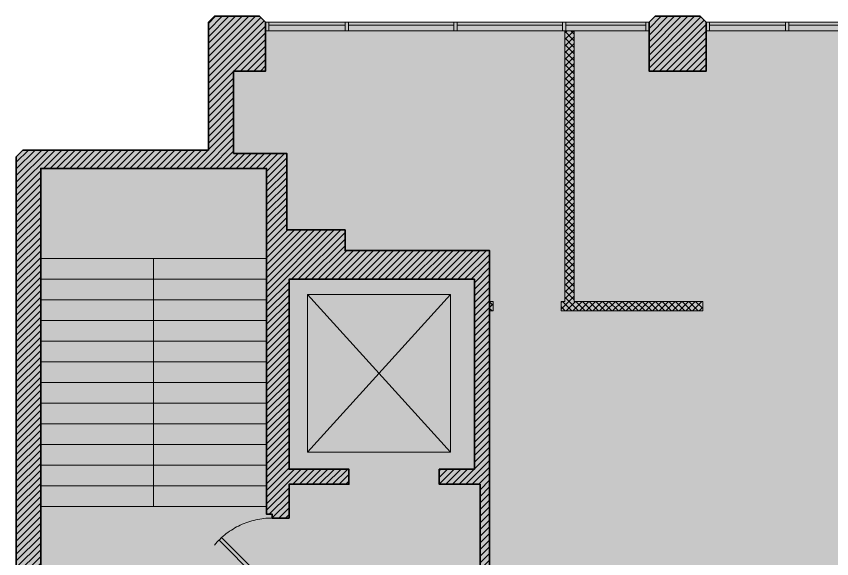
# Model space of a CAD drawing. Header units: inches. Extents: x 2034 to 5296, y 527 to 1995.
# Drawn here: x 4434.4 to 4867.8, y 1706.8 to 1995.4 of the extents above; entities that cross this region are included whole.
import ezdxf

# ---------------------------------------------------------------- set-up
doc = ezdxf.new("R2010")
doc.units = ezdxf.units.IN
doc.header["$LTSCALE"] = 5
doc.header["$MEASUREMENT"] = 0
doc.linetypes.add('HIDDEN', pattern=[0.375, 0.25, -0.125])
doc.layers.get('0').update_dxf_attribs({"linetype": 'CONTINUOUS', "lineweight": 5})
for name, color, linetype, lineweight in [('Drywalls', 7, 'CONTINUOUS', 20), ('Framing', 142, 'CONTINUOUS', 13), ('Hatches', 8, 'CONTINUOUS', 5), ('Projections', 157, 'HIDDEN', 5), ('Viewed', 156, 'CONTINUOUS', 9), ('Walls', 7, 'CONTINUOUS', 35)]:
    doc.layers.add(name, color=color, linetype=linetype, lineweight=lineweight)
doc.layers.add('Zones', color=7, linetype='CONTINUOUS', lineweight=5, true_color=0xe3e3e3, transparency=0.7)
pattern_1 = [(45, (2400, 2e-13), (-1.767767, 1.767767), [])]
pattern_2 = [(45, (2400, 2e-13), (-1.767767, 1.767767), []), (135, (2400, 2e-13), (-1.767767, -1.767767), [])]

# ---------------------------------------------------------------- blocks, each defined once
blk = doc.blocks.new('DR1H45')
at = {"color": 0, "linetype": 'ByBlock', "lineweight": -2}
for p, q in [((-0.5, 0), (0.207, 0.707)), ((-0.465, -0.035), (0.242, 0.672)), ((0.207, 0.707), (0.242, 0.672)), ((-0.5, 0), (-0.465, -0.035))]:
    blk.add_line(p, q, dxfattribs=at)
at = {"layer": 'Projections'}
blk.add_arc((-0.5, 0), 1, 0, 50.1944, dxfattribs=at)

msp = doc.modelspace()

# ---------------------------------------------------------------- hatches: boundary and pattern name
at = {"layer": 'Hatches'}
h = msp.add_hatch(dxfattribs=at)
h.set_pattern_fill('ANSI31', color=256, scale=20, style=0)
h.set_pattern_definition(pattern_1)
h.paths.add_polyline_path([(4451.443411, 776.975537), (4451.443411, 847.100537), (4469.76143, 847.100537), (4469.76143, 872.964498), (4579.443411, 872.964498), (4579.443411, 1026.714498), (4609.943411, 1026.714498), (4609.943411, 1031.714498), (4579.443411, 1031.714498), (4579.443411, 1068.964498), (4570.443411, 1068.964498), (4570.443411, 1066.964498), (4567.443411, 1066.964498), (4567.443411, 886.214498), (4447.443411, 886.214498), (4447.443411, 1117.214498), (4567.443411, 1117.214498), (4567.443411, 1110.964498), (4570.443411, 1110.964498), (4570.443411, 1108.964498), (4579.443411, 1108.964498), (4579.443411, 1126.464498), (4540.443411, 1126.464498), (4540.443411, 1152.964498), (4532.443411, 1152.964498), (4532.443411, 1128.964498), (4448.443411, 1128.964498), (4448.443411, 1323.464498), (4532.443411, 1323.464498), (4532.443411, 1303.964498), (4540.443411, 1303.964498), (4540.443411, 1321.714498), (4579.443411, 1321.714498), (4579.443411, 1417.714498), (4574.443411, 1417.714498), (4574.443411, 1401.464498), (4453.943411, 1401.464498), (4453.943411, 1452.464498), (4574.443411, 1452.464498), (4574.443411, 1449.714498), (4579.443411, 1449.714498), (4579.443411, 1475.464498), (4574.443411, 1475.464498), (4574.443411, 1457.464498), (4453.943411, 1457.464498), (4453.943411, 1564.214498), (4574.443411, 1564.214498), (4574.443411, 1507.464498), (4579.443411, 1507.464498), (4579.443411, 1624.464498), (4574.443411, 1624.464498), (4574.443411, 1572.714498), (4453.943411, 1572.714498), (4453.943411, 1660.464498), (4574.443411, 1660.464498), (4574.443411, 1656.464498), (4579.443411, 1656.464498), (4579.443411, 1688.464498), (4570.443411, 1688.464498), (4570.443411, 1686.464498), (4567.443411, 1686.464498), (4567.443411, 1672.464498), (4447.443411, 1672.464498), (4447.443411, 1914.464498), (4567.443411, 1914.464498), (4567.443411, 1730.464498), (4570.443411, 1730.464498), (4570.443411, 1728.464498), (4579.443411, 1728.464498), (4579.443411, 1746.464498), (4611.193411, 1746.464498), (4611.193411, 1754.464498), (4579.443411, 1754.464498), (4579.443411, 1855.464498), (4677.943411, 1855.464498), (4677.943411, 1754.464498), (4659.193411, 1754.464498), (4659.193411, 1746.464498), (4680.943411, 1746.464498), (4680.943411, 1680.464498), (4685.943411, 1680.464498), (4685.943411, 1746.464498), (4685.943411, 1870.714498), (4609.193411, 1870.714498), (4609.193411, 1881.714498), (4578.193411, 1881.714498), (4578.193411, 1922.464498), (4549.943411, 1922.464498), (4549.943411, 1966.214498), (4566.943411, 1966.214498), (4566.943411, 1992.214498), (4563.76143, 1995.396479), (4539.76143, 1995.396479), (4536.57945, 1992.214498), (4536.57945, 1924.214498), (4437.975896, 1924.214498), (4434.440363, 1920.678964), (4434.440363, 600.701042), (4437.622343, 597.519062), (4461.622343, 597.519062), (4464.804324, 600.701042), (4464.804324, 634.304596), (4451.443411, 634.304596), (4451.443411, 771.975537)])
h.paths.add_polyline_path([(4453.943411, 1396.464498), (4574.443411, 1396.464498), (4574.443411, 1336.464498), (4453.943411, 1336.464498)], flags=16)
h = msp.add_hatch(dxfattribs=at)
h.set_pattern_fill('ANSI31', color=256, scale=20, style=0)
h.set_pattern_definition(pattern_1)
h.paths.add_polyline_path([(4773.943411, 1995.396479), (4770.76143, 1992.214498), (4770.76143, 1966.214498), (4801.125391, 1966.214498), (4801.125391, 1992.214498), (4797.943411, 1995.396479)])
h = msp.add_hatch(dxfattribs=at)
h.set_pattern_fill('ANSI37', color=256, scale=20, style=0)
h.set_pattern_definition(pattern_2)
h.paths.add_polyline_path([(4730.943411, 1987.714498), (4730.943411, 1843.714498), (4799.23294, 1843.714498), (4799.23294, 1838.714498), (4723.943411, 1838.714498), (4723.943411, 1843.714498), (4725.943411, 1843.714498), (4725.943411, 1987.714498)])
h = msp.add_hatch(dxfattribs=at)
h.set_pattern_fill('ANSI37', color=256, scale=20, style=0)
h.set_pattern_definition(pattern_2)
h.paths.add_polyline_path([(4685.943411, 1843.714498), (4687.943411, 1843.714498), (4687.943411, 1838.714498), (4685.943411, 1838.714498)])
at = {"layer": 'Zones'}
msp.add_hatch(color=256, dxfattribs=at).paths.add_polyline_path([(4434.440363, 1920.678964), (4437.975896, 1924.214498), (4536.57945, 1924.214498), (4536.57945, 1992.214498), (4539.76143, 1995.396479), (4563.76143, 1995.396479), (4566.943411, 1992.214498), (4770.76143, 1992.214498), (4773.943411, 1995.396479), (4797.943411, 1995.396479), (4801.125391, 1992.214498), (5002.76143, 1992.214498), (5005.943411, 1995.396479), (5029.943411, 1995.396479), (5033.125391, 1992.214498), (5234.76143, 1992.214498), (5237.943411, 1995.396479), (5261.943411, 1995.396479), (5265.125391, 1992.214498), (5265.125391, 1926.714498), (5261.943411, 1923.532518), (5261.943411, 1708.282518), (5265.125391, 1705.100537), (5265.125391, 1681.100537), (5261.943411, 1677.918557), (5261.943411, 1633.907518), (5024.943411, 1633.907518), (5024.943411, 1540.907518), (4866.943411, 1540.907518), (4866.943411, 1489.407518), (4650.443411, 1489.407518), (4650.443411, 1283.407518), (5261.943411, 1283.407518), (5261.943411, 1132.282518), (5265.125391, 1129.100537), (5265.125391, 1105.100537), (5261.943411, 1101.918557), (5261.943411, 844.282518), (5265.125391, 841.100537), (5265.125391, 817.100537), (5261.943411, 813.918557), (5261.943411, 529.986576), (5033.125391, 529.986576), (5029.943411, 526.804596), (5005.943411, 526.804596), (5002.76143, 529.986576), (4801.125391, 529.986576), (4797.943411, 526.804596), (4773.943411, 526.804596), (4770.76143, 529.986576), (4566.943411, 529.986576), (4563.76143, 526.804596), (4539.76143, 526.804596), (4536.57945, 529.986576), (4536.57945, 597.872615), (4527.505911, 597.872615), (4524.32393, 601.054596), (4464.804324, 601.054596), (4461.622343, 597.519062), (4437.622343, 597.519062), (4434.440363, 600.701042)])

# ---------------------------------------------------------------- linework, layer by layer
at = {"layer": 'Drywalls'}
for points in [[(4730.943411, 1987.714498), (4730.943411, 1843.714498), (4799.23294, 1843.714498), (4799.23294, 1838.714498), (4723.943411, 1838.714498), (4723.943411, 1843.714498), (4725.943411, 1843.714498), (4725.943411, 1987.714498)], [(4685.943411, 1843.714498), (4687.943411, 1843.714498), (4687.943411, 1838.714498), (4685.943411, 1838.714498)]]:
    msp.add_lwpolyline(points, close=True, dxfattribs=at)
at = {"layer": 'Framing'}
for p, q in [((4568.693411, 1992.214498), (4568.693411, 1987.714498)), ((4568.693411, 1990.714498), (4609.193411, 1990.714498)), ((4609.193411, 1992.214498), (4609.193411, 1987.714498)), ((4610.943411, 1992.214498), (4610.943411, 1987.714498)), ((4610.943411, 1990.714498), (4666.943411, 1990.714498)), ((4666.943411, 1992.214498), (4666.943411, 1987.714498)), ((4668.693411, 1992.214498), (4668.693411, 1987.714498)), ((4668.693411, 1990.714498), (4724.693411, 1990.714498)), ((4724.693411, 1992.214498), (4724.693411, 1987.714498)), ((4726.443411, 1992.214498), (4726.443411, 1987.714498)), ((4726.443411, 1990.714498), (4769.01143, 1990.714498)), ((4769.01143, 1987.714498), (4769.01143, 1992.214498)), ((4802.875391, 1987.714498), (4802.875391, 1992.214498)), ((4843.26143, 1990.714498), (4802.875391, 1990.714498)), ((4843.26143, 1992.214498), (4843.26143, 1987.714498)), ((4845.01143, 1992.214498), (4845.01143, 1987.714498)), ((4901.01143, 1990.714498), (4845.01143, 1990.714498))]:
    msp.add_line(p, q, dxfattribs=at)
at = {"layer": 'Viewed'}
for p, q in [((4566.943411, 1992.214498), (4770.76143, 1992.214498)), ((5002.76143, 1992.214498), (4801.125391, 1992.214498)), ((4566.943411, 1987.714498), (4770.76143, 1987.714498)), ((5002.76143, 1987.714498), (4801.125391, 1987.714498)), ((4567.375391, 1866.554596), (4447.443411, 1866.554596)), ((4507.409401, 1866.554596), (4507.409401, 1734.554596)), ((4567.375391, 1855.554596), (4447.443411, 1855.554596)), ((4589.193411, 1847.464498), (4665.193411, 1763.464498)), ((4589.193411, 1763.464498), (4665.193411, 1847.464498)), ((4567.375391, 1844.554596), (4447.443411, 1844.554596)), ((4567.375391, 1833.554596), (4447.443411, 1833.554596)), ((4567.375391, 1822.554596), (4447.443411, 1822.554596)), ((4567.375391, 1811.554596), (4447.443411, 1811.554596)), ((4567.375391, 1800.554596), (4447.443411, 1800.554596)), ((4567.375391, 1789.554596), (4447.443411, 1789.554596)), ((4567.375391, 1778.554596), (4447.443411, 1778.554596)), ((4567.375391, 1767.554596), (4447.443411, 1767.554596)), ((4567.375391, 1756.554596), (4447.443411, 1756.554596)), ((4567.375391, 1745.554596), (4447.443411, 1745.554596)), ((4567.375391, 1734.554596), (4447.443411, 1734.554596))]:
    msp.add_line(p, q, dxfattribs=at)
at = {"layer": 'Viewed', "flags": 128}
msp.add_lwpolyline([(4589.193411, 1847.464498), (4665.193411, 1847.464498), (4665.193411, 1763.464498), (4589.193411, 1763.464498)], close=True, dxfattribs=at)
at = {"layer": 'Walls'}
for points in [[(4685.943411, 1680.464498), (4685.943411, 1746.464498), (4685.943411, 1870.714498), (4609.193411, 1870.714498), (4609.193411, 1881.714498), (4578.193411, 1881.714498), (4578.193411, 1922.464498), (4549.943411, 1922.464498), (4549.943411, 1966.214498), (4566.943411, 1966.214498), (4566.943411, 1992.214498), (4563.76143, 1995.396479), (4539.76143, 1995.396479), (4536.57945, 1992.214498), (4536.57945, 1924.214498), (4437.975896, 1924.214498), (4434.440363, 1920.678964), (4434.440363, 600.701042)], [(4447.443411, 1672.464498), (4447.443411, 1914.464498), (4567.443411, 1914.464498), (4567.443411, 1730.464498), (4570.443411, 1730.464498), (4570.443411, 1728.464498), (4579.443411, 1728.464498), (4579.443411, 1746.464498), (4611.193411, 1746.464498), (4611.193411, 1754.464498), (4579.443411, 1754.464498), (4579.443411, 1855.464498), (4677.943411, 1855.464498), (4677.943411, 1754.464498), (4659.193411, 1754.464498), (4659.193411, 1746.464498), (4680.943411, 1746.464498), (4680.943411, 1680.464498)]]:
    msp.add_lwpolyline(points, dxfattribs=at)
msp.add_lwpolyline([(4773.943411, 1995.396479), (4770.76143, 1992.214498), (4770.76143, 1966.214498), (4801.125391, 1966.214498), (4801.125391, 1992.214498), (4797.943411, 1995.396479)], close=True, dxfattribs=at)
at = {"layer": 'Zones'}
msp.add_lwpolyline([(4434.440363, 600.701042), (4434.440363, 1920.678964), (4437.975896, 1924.214498), (4536.57945, 1924.214498), (4536.57945, 1992.214498), (4539.76143, 1995.396479), (4563.76143, 1995.396479), (4566.943411, 1992.214498), (4770.76143, 1992.214498), (4773.943411, 1995.396479), (4797.943411, 1995.396479), (4801.125391, 1992.214498), (5002.76143, 1992.214498)], dxfattribs=at)

# ---------------------------------------------------------------- block references
at = {"layer": 'Framing', "xscale": 40, "yscale": 40, "zscale": 0.001111111111111111, "rotation": 90}
msp.add_blockref('DR1H45', (4570.443411, 1708.464498), dxfattribs=at)

doc.saveas('drawing.dxf')
